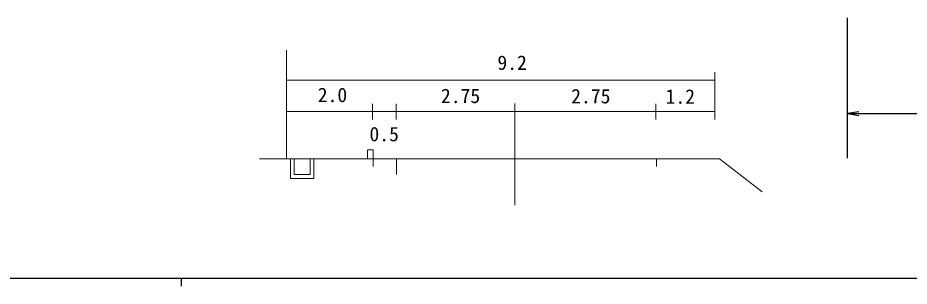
# Model space of a CAD drawing. Units: millimetres, scale not verified. Extents: x 40000 to 680000, y 20000 to 380000.
# Drawn here: x 147260 to 260491, y 204000 to 238125 of the extents above; entities that cross this region are included whole.
import ezdxf
from ezdxf.enums import TextEntityAlignment as Align

# ---------------------------------------------------------------- set-up
doc = ezdxf.new("R2010")
doc.units = ezdxf.units.MM
doc.header["$LTSCALE"] = 1000
for name, color, linetype, lineweight in [('M-STR-HTXT', 7, 'Continuous', 13), ('M-STR-STR3', 7, 'Continuous', 25), ('M-TTL-BAND', 7, 'Continuous', 25)]:
    doc.layers.add(name, color=color, linetype=linetype, lineweight=lineweight)
doc.styles.add('ＭＳ ゴシック', font='')
doc.styles.get('ＭＳ ゴシック').set_extended_font_data('MS Gothic')

# ---------------------------------------------------------------- blocks, each defined once
blk = doc.blocks.new('open_arrow')
at = {"color": 0, "linetype": 'Continuous', "lineweight": -2}
blk.add_lwpolyline([(7.5, 1.25), (0, 0), (7.5, -1.25)], dxfattribs=at)

msp = doc.modelspace()

# ---------------------------------------------------------------- linework, layer by layer
at = {"layer": 'M-STR-HTXT'}
for p, q in [((181409, 234002), (181409, 220211)), ((235807, 225198), (235807, 231198)), ((235807, 230198), (181409, 230198)), ((192307, 227198), (192307, 225198)), ((195307, 227198), (195307, 225198)), ((210383, 214285), (210383, 227211)), ((228307, 227198), (228307, 225198)), ((235807, 226198), (181409, 226198)), ((191662, 220211), (191662, 221330)), ((191734, 221330), (192385, 221330)), ((192385, 221330), (192385, 220211)), ((181883, 220211), (177958, 220211)), ((181883, 220211), (184383, 220211)), ((181883, 217711), (181883, 220211)), ((182383, 220211), (182383, 218211)), ((228383, 220211), (184383, 220211)), ((184383, 218211), (184383, 220211)), ((184883, 220211), (184883, 217711)), ((192383, 219211), (192383, 220211)), ((195383, 220211), (195383, 218211)), ((228383, 219211), (228383, 220211)), ((236383, 220211), (228383, 220211)), ((236383, 220211), (241836, 215996)), ((184883, 217711), (181883, 217711)), ((182383, 218211), (184383, 218211))]:
    msp.add_line(p, q, dxfattribs=at)
at = {"layer": 'M-STR-STR3'}
for p, q in [((252641, 220296), (252641, 238125)), ((252641, 225941), (360777, 225941))]:
    msp.add_line(p, q, dxfattribs=at)
at = {"layer": 'M-TTL-BAND'}
for p, q in [((40000, 205000), (579000, 205000)), ((168000, 205000), (168000, 204000))]:
    msp.add_line(p, q, dxfattribs=at)

# ---------------------------------------------------------------- block references
at = {"layer": 'M-STR-STR3', "xscale": 193, "yscale": 193}
msp.add_blockref('open_arrow', (252641, 225941), dxfattribs=at)

# ---------------------------------------------------------------- texts
at = {"layer": 'M-STR-HTXT', "style": 'ＭＳ ゴシック'}
for s, p in [('9.2', (208184, 230954)), ('2.0', (185359, 226852)), ('2.75', (201006, 226734)), ('2.75', (217557, 226698)), ('1.2', (229549, 226654)), ('0.5', (191928, 221876))]:
    msp.add_text(s, height=1833, dxfattribs=at).set_placement(p, align=Align.BOTTOM_LEFT)

doc.saveas('drawing.dxf')
